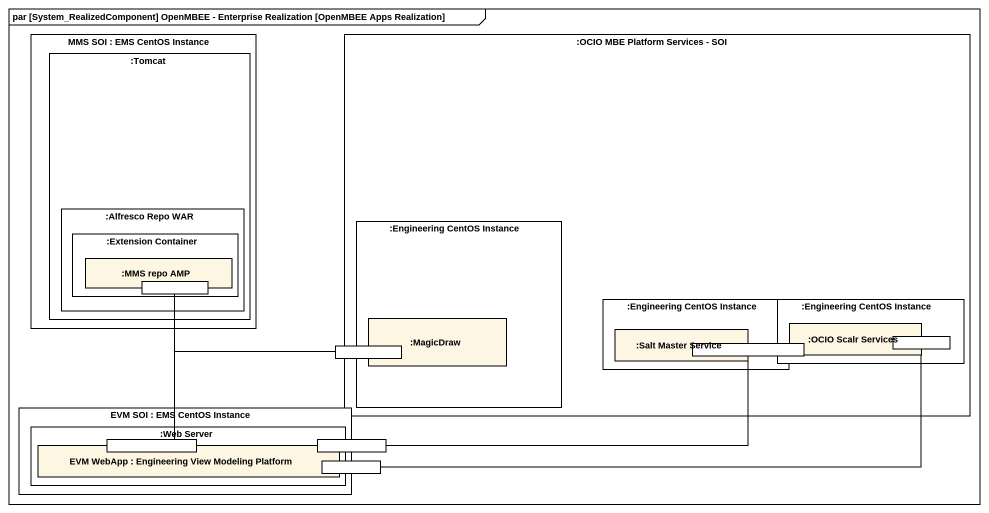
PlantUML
@startuml
mainframe par [System_RealizedComponent] OpenMBEE - Enterprise Realization [OpenMBEE Apps Realization]
rectangle "MMS SOI : EMS CentOS Instance" as MMS_SOI {
  rectangle ":Tomcat" as Tomcat {
    rectangle ":Alfresco Repo WAR" as Alfresco_Repo_WAR {
      rectangle ":Extension Container" as Extension_Container {
        rectangle ":MMS repo AMP" as MMS_repo_AMP {
          port " " as port1
        }
      }
    }
  }
}
rectangle ":OCIO MBE Platform Services - SOI" as OCIO_MBE_Platform_Services {
  rectangle ":Engineering CentOS Instance" as Engineering_CentOS_Instance {
    rectangle ":MagicDraw" as MagicDraw {
      port " " as port3
    }
  }
  rectangle ":Engineering CentOS Instance" as Engineering_CentOS_Instance_2 {
    rectangle ":Salt Master Service" as Salt_Master_Service {
      port " " as port4
    }
  }
  rectangle ":Engineering CentOS Instance" as Engineering_CentOS_Instance_3 {
    rectangle ":OCIO Scalr Services" as OCIO_Scalr_Services {
      port " " as port2
    }
  }
}
rectangle "EVM SOI : EMS CentOS Instance" as EVM_SOI {
  rectangle ":Web Server" as Web_Server {
    rectangle "EVM WebApp : Engineering View Modeling Platform" as EVM_WebApp {
      port " " as port5
    }
  }
  port " " as port6
  port " " as port7
}
port3 -left- port1
port5 -up- port1
port6 -right- port4
port7 -right- port2
@enduml
